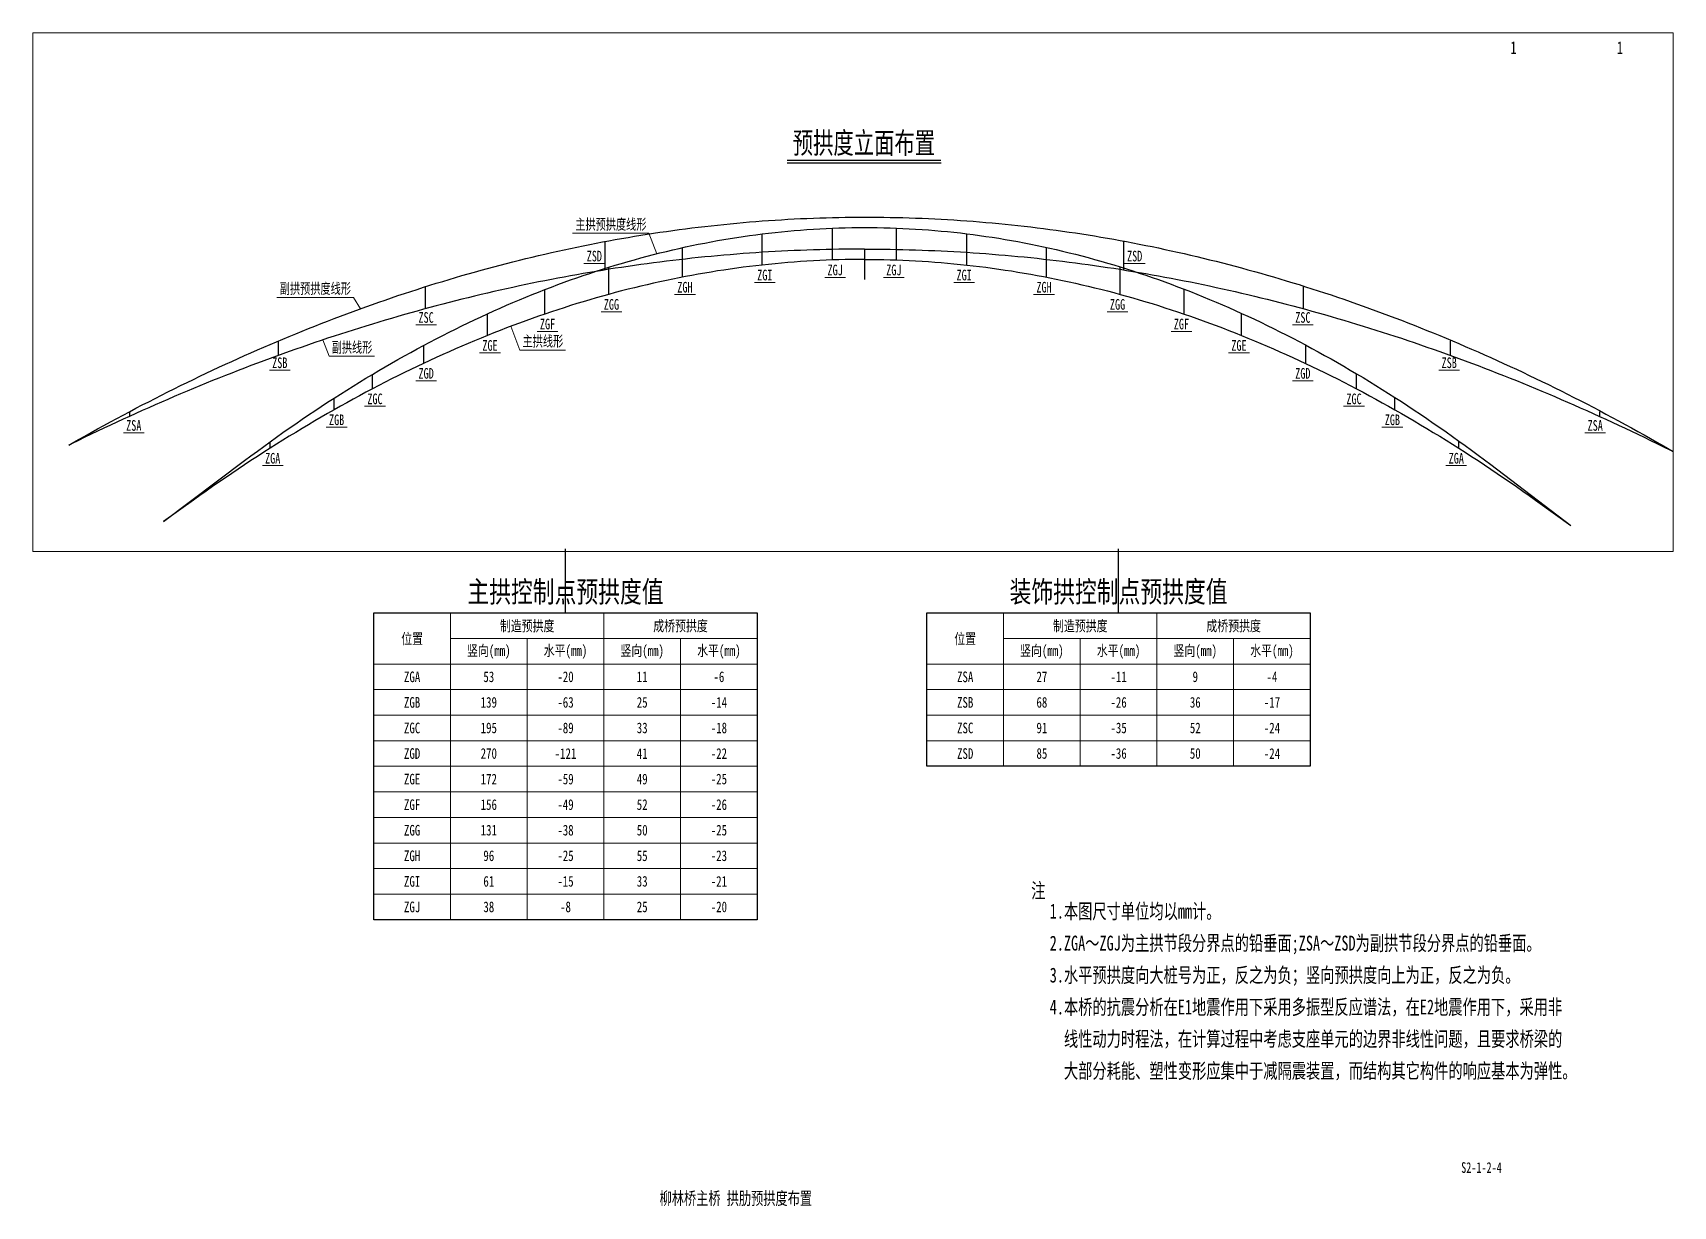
# Paper-space layout '布局1' of a CAD drawing. Header units: millimetres. Extents: x -5411 to -2761, y -325 to 403.
# Drawn here: x -3145.8 to -2760.8, y -325.2 to -49.8 of the extents above; entities outside this region: 1.
# The model-space entities are those that its viewports show. They can reach past a viewport. Long polylines and large blocks are cut down to what shows.
import ezdxf
from ezdxf.enums import TextEntityAlignment as Align

# ---------------------------------------------------------------- set-up
doc = ezdxf.new("R2010")
doc.units = ezdxf.units.MM
doc.layers.get('Defpoints').update_dxf_attribs({"color": 8})
for name, color, linetype, lineweight in [('文字', 7, 'Continuous', 15), ('标注线及字体', 2, 'Continuous', 15), ('桥 构造粗实', 1, 'Continuous', 30), ('细实线', 4, 'Continuous', 15), ('钢板粗线', 1, 'Continuous', 25)]:
    doc.layers.add(name, color=color, linetype=linetype, lineweight=lineweight)
doc.styles.add('111', font='', dxfattribs={"width": 0.7})
doc.styles.add('BM_Dim', font='', dxfattribs={"width": 0.85})
doc.styles.add('SMEDI', font='', dxfattribs={"width": 0.75})
doc.styles.get("Standard").update_dxf_attribs({"font": ''})
doc.styles.add('TJHZF', font='', dxfattribs={"width": 0.72})
doc.styles.get('111').set_extended_font_data('仿宋_GB2312')
doc.styles.get('BM_Dim').set_extended_font_data('仿宋_GB2312')
doc.styles.get('SMEDI').set_extended_font_data('仿宋_GB2312')
doc.styles.get('Standard').set_extended_font_data('仿宋_GB2312')
doc.styles.get('TJHZF').set_extended_font_data('仿宋_GB2312')

msp = doc.modelspace()

# ---------------------------------------------------------------- linework, layer by layer
at = {"color": 4}
msp.add_line((931772, -8442), (955864, -8442), dxfattribs=at)
at = {"color": 6, "const_width": 240}
msp.add_lwpolyline([(931772, -8042), (955864, -8042)], dxfattribs=at)
at = {"layer": 'Defpoints'}
msp.add_line((943884, -21925), (943884, -26663), dxfattribs=at)
at = {"layer": '桥 构造粗实'}
for p, q in [((927884, -24419), (927884, -19545)), ((938884, -23630), (938884, -18644)), ((948884, -23630), (948884, -18644)), ((959884, -24419), (959884, -19525)), ((915384, -26319), (915384, -21705)), ((972384, -26319), (972384, -21671)), ((903884, -29009), (903884, -24759)), ((983884, -29009), (983884, -24711)), ((993884, -32083), (993884, -28186)), ((893884, -32083), (893884, -28247)), ((884887, -35432), (884887, -32046)), ((1002880, -35432), (1002880, -31975)), ((874888, -37004), (874888, -39803)), ((1012880, -36920), (1012880, -39803)), ((866884, -43794), (866884, -41530)), ((1020884, -43794), (1020884, -41436)), ((860884, -47072), (860884, -45247)), ((1026884, -47072), (1026884, -45147)), ((850884, -53083), (850884, -52063)), ((1036884, -53083), (1036884, -51950))]:
    msp.add_line(p, q, dxfattribs=at)
at = {"layer": '细实线'}
for p, q in [((898195, -19457), (910165, -19457)), ((910165, -19457), (911384, -22652)), ((899990, -24180), (903245, -24180)), ((987778, -24180), (984523, -24180)), ((926668, -27139), (929924, -27139)), ((937668, -26350), (940924, -26350)), ((950099, -26350), (946844, -26350)), ((961099, -27139), (957844, -27139)), ((851957, -29502), (863928, -29502)), ((863928, -29502), (865007, -31262)), ((914168, -29040), (917424, -29040)), ((973599, -29040), (970344, -29040)), ((902668, -31729), (905924, -31729)), ((985099, -31729), (981844, -31729)), ((873667, -33777), (876922, -33777)), ((889977, -37737), (888560, -33998)), ((892668, -34803), (895924, -34803)), ((995099, -34803), (991844, -34803)), ((1014100, -33777), (1010845, -33777)), ((860111, -38702), (859129, -36114)), ((883668, -38153), (886924, -38153)), ((889977, -37737), (897105, -37737)), ((1004099, -38153), (1000844, -38153)), ((850777, -40870), (854032, -40870)), ((860111, -38702), (867238, -38702)), ((1036991, -40870), (1033736, -40870)), ((873672, -42523), (876927, -42523)), ((1014095, -42523), (1010840, -42523)), ((865668, -46514), (868924, -46514)), ((1022099, -46514), (1018844, -46514)), ((827929, -50673), (831184, -50673)), ((859668, -49793), (862924, -49793)), ((1028099, -49793), (1024844, -49793)), ((1059838, -50673), (1056583, -50673)), ((849668, -55803), (852924, -55803)), ((1038099, -55803), (1034844, -55803))]:
    msp.add_line(p, q, dxfattribs=at)
at = {"layer": '钢板粗线', "color": 6}
for p, q in [((903304, -25183), (903304, -20734)), ((984463, -25183), (984463, -20734)), ((875184, -31262), (875184, -27807)), ((1012583, -31262), (1012583, -27807)), ((852184, -38561), (852184, -36291)), ((1035583, -38561), (1035583, -36291)), ((828884, -47362), (828884, -48089)), ((1058883, -47362), (1058883, -48089))]:
    msp.add_line(p, q, dxfattribs=at)
for points in [[(819384, -52592), (819884, -52306), (820884, -51738), (821884, -51175), (822884, -50617), (823884, -50063), (824884, -49514), (825884, -48969), (826884, -48429), (827884, -47893), (828884, -47362), (829884, -46836), (830884, -46314), (831884, -45797), (832884, -45285), (833884, -44777), (834884, -44273), (835884, -43774), (836884, -43280), (837884, -42791), (838884, -42306), (839884, -41825), (840884, -41349), (841884, -40878), (842884, -40411), (843884, -39949), (844884, -39492), (845884, -39039), (846884, -38591), (847884, -38147), (848884, -37708), (849884, -37273), (850884, -36843), (851884, -36418), (852884, -35997), (853884, -35581), (854884, -35169), (855884, -34762), (856884, -34360), (857884, -33962), (858884, -33569), (859884, -33180), (860884, -32796), (861884, -32417), (862884, -32042), (863884, -31672), (864884, -31306), (865884, -30945), (866884, -30588), (867884, -30237), (868884, -29889), (869884, -29547), (870884, -29208), (871884, -28875), (872884, -28546), (873884, -28222), (874884, -27902), (875884, -27587), (876884, -27276), (877884, -26970), (878884, -26669), (879884, -26372), (880884, -26080), (881884, -25792), (882884, -25509), (883884, -25230), (884884, -24957), (885884, -24687), (886884, -24423), (887884, -24163), (888884, -23907), (889884, -23656), (890884, -23410), (891884, -23168), (892884, -22931), (893884, -22698), (894884, -22470), (895884, -22247), (896884, -22028), (897884, -21814), (898884, -21605), (899884, -21400), (900884, -21199), (901884, -21003), (902884, -20812), (903884, -20626), (904884, -20443), (905884, -20266), (906884, -20093), (907884, -19925), (908884, -19761), (909884, -19602), (910884, -19448), (911884, -19298), (912884, -19152), (913884, -19012), (914884, -18876), (915884, -18744), (916884, -18617), (917884, -18495), (918884, -18377), (919884, -18264), (920884, -18155), (921884, -18051), (922884, -17952), (923884, -17857), (924884, -17767), (925884, -17681), (926884, -17600), (927884, -17523), (928884, -17452), (929884, -17384), (930884, -17322), (931884, -17264), (932884, -17210), (933884, -17161), (934884, -17117), (935884, -17077), (936884, -17042), (937884, -17011), (938884, -16985), (939884, -16964), (940884, -16947), (941884, -16935), (942884, -16928), (943884, -16925), (944884, -16926), (945884, -16932), (946884, -16943), (947884, -16958), (948884, -16978), (949884, -17003), (950884, -17032), (951884, -17066), (952884, -17104), (953884, -17147), (954884, -17194), (955884, -17247), (956884, -17303), (957884, -17364), (958884, -17430), (959884, -17501), (960884, -17576), (961884, -17655), (962884, -17740), (963884, -17828), (964884, -17922), (965884, -18020), (966884, -18122), (967884, -18230), (968884, -18341), (969884, -18458), (970884, -18579), (971884, -18704), (972884, -18834), (973884, -18969), (974884, -19108), (975884, -19252), (976884, -19401), (977884, -19554), (978884, -19711), (979884, -19874), (980884, -20041), (981884, -20212), (982884, -20388), (983884, -20569), (984884, -20754), (985884, -20944), (986884, -21138), (987884, -21337), (988884, -21541), (989884, -21749), (990884, -21962), (991884, -22179), (992884, -22401), (993884, -22627), (994884, -22859), (995884, -23094), (996884, -23335), (997884, -23579), (998884, -23829), (999884, -24083), (1000884, -24342), (1001884, -24605), (1002884, -24873), (1003884, -25145), (1004884, -25422), (1005884, -25704), (1006884, -25990), (1007884, -26281), (1008884, -26576), (1009884, -26876), (1010884, -27181), (1011884, -27490), (1012884, -27804), (1013884, -28122), (1014884, -28445), (1015884, -28773), (1016884, -29105), (1017884, -29441), (1018884, -29783), (1019884, -30129), (1020884, -30479), (1021884, -30834), (1022884, -31194), (1023884, -31558), (1024884, -31927), (1025884, -32300), (1026884, -32678), (1027884, -33061), (1028884, -33448), (1029884, -33840), (1030884, -34236), (1031884, -34637), (1032884, -35043), (1033884, -35453), (1034884, -35868), (1035884, -36287), (1036884, -36711), (1037884, -37140), (1038884, -37573), (1039884, -38010), (1040884, -38453), (1041884, -38900), (1042884, -39351), (1043884, -39807), (1044884, -40268), (1045884, -40733), (1046884, -41203), (1047884, -41677), (1048884, -42156), (1049884, -42640), (1050884, -43128), (1051884, -43621), (1052884, -44118), (1053884, -44620), (1054884, -45127), (1055884, -45638), (1056884, -46154), (1057884, -46674), (1058884, -47199), (1059884, -47729), (1060884, -48263), (1061884, -48801), (1062884, -49345), (1063884, -49893), (1064884, -50445), (1065884, -51002), (1066884, -51564), (1067884, -52130), (1068884, -52701), (1070623, -53705)], [(943884, -21925), (942884, -21926), (941884, -21932), (940884, -21942), (939884, -21956), (938884, -21974), (937884, -21996), (936884, -22021), (935884, -22051), (934884, -22085), (933884, -22122), (932884, -22164), (931884, -22209), (930884, -22259), (929884, -22312), (928884, -22370), (927884, -22431), (926884, -22496), (925884, -22566), (924884, -22639), (923884, -22716), (922884, -22797), (921884, -22882), (920884, -22971), (919884, -23064), (918884, -23161), (917884, -23262), (916884, -23367), (915884, -23476), (914884, -23588), (913884, -23705), (912884, -23826), (911884, -23950), (910884, -24079), (909884, -24212), (908884, -24348), (907884, -24489), (906884, -24633), (905884, -24781), (904884, -24934), (903884, -25090), (902884, -25250), (901884, -25415), (900884, -25583), (899884, -25755), (898884, -25931), (897884, -26111), (896884, -26295), (895884, -26483), (894884, -26675), (893884, -26871), (892884, -27071), (891884, -27274), (890884, -27482), (889884, -27694), (888884, -27909), (887884, -28129), (886884, -28353), (885884, -28580), (884884, -28812), (883884, -29047), (882884, -29286), (881884, -29530), (880884, -29777), (879884, -30028), (878884, -30284), (877884, -30543), (876884, -30806), (875884, -31073), (874884, -31344), (873884, -31619), (872884, -31898), (871884, -32181), (870884, -32468), (869884, -32759), (868884, -33053), (867884, -33352), (866884, -33655), (865884, -33961), (864884, -34272), (863884, -34587), (862884, -34905), (861884, -35228), (860884, -35554), (859884, -35885), (858884, -36219), (857884, -36557), (856884, -36900), (855884, -37246), (854884, -37596), (853884, -37950), (852884, -38308), (851884, -38670), (850884, -39036), (849884, -39406), (848884, -39780), (847884, -40158), (846884, -40540), (845884, -40926), (844884, -41315), (843884, -41709), (842884, -42107), (841884, -42508), (840884, -42914), (839884, -43324), (838884, -43737), (837884, -44155), (836884, -44576), (835884, -45001), (834884, -45431), (833884, -45864), (832884, -46301), (831884, -46742), (830884, -47188), (829884, -47637), (828884, -48090), (827884, -48547), (826884, -49008), (825884, -49473), (824884, -49942), (823884, -50414), (822884, -50891), (821884, -51372), (820884, -51857), (819884, -52345), (819384, -52592)], [(943884, -21925), (944884, -21926), (945884, -21932), (946884, -21942), (947884, -21956), (948884, -21974), (949884, -21996), (950884, -22021), (951884, -22051), (952884, -22085), (953884, -22122), (954884, -22164), (955884, -22209), (956884, -22259), (957884, -22312), (958884, -22370), (959884, -22431), (960884, -22496), (961884, -22566), (962884, -22639), (963884, -22716), (964884, -22797), (965884, -22882), (966884, -22971), (967884, -23064), (968884, -23161), (969884, -23262), (970884, -23367), (971884, -23476), (972884, -23588), (973884, -23705), (974884, -23826), (975884, -23950), (976884, -24079), (977884, -24212), (978884, -24348), (979884, -24489), (980884, -24633), (981884, -24781), (982884, -24934), (983884, -25090), (984884, -25250), (985884, -25415), (986884, -25583), (987884, -25755), (988884, -25931), (989884, -26111), (990884, -26295), (991884, -26483), (992884, -26675), (993884, -26871), (994884, -27071), (995884, -27274), (996884, -27482), (997884, -27694), (998884, -27909), (999884, -28129), (1000884, -28353), (1001884, -28580), (1002884, -28812), (1003884, -29047), (1004884, -29286), (1005884, -29530), (1006884, -29777), (1007884, -30028), (1008884, -30284), (1009884, -30543), (1010884, -30806), (1011884, -31073), (1012884, -31344), (1013884, -31619), (1014884, -31898), (1015884, -32181), (1016884, -32468), (1017884, -32759), (1018884, -33053), (1019884, -33352), (1020884, -33655), (1021884, -33961), (1022884, -34272), (1023884, -34587), (1024884, -34905), (1025884, -35228), (1026884, -35554), (1027884, -35885), (1028884, -36219), (1029884, -36557), (1030884, -36900), (1031884, -37246), (1032884, -37596), (1033884, -37950), (1034884, -38308), (1035884, -38670), (1036884, -39036), (1037884, -39406), (1038884, -39780), (1039884, -40158), (1040884, -40540), (1041884, -40926), (1042884, -41315), (1043884, -41709), (1044884, -42107), (1045884, -42508), (1046884, -42914), (1047884, -43324), (1048884, -43737), (1049884, -44155), (1050884, -44576), (1051884, -45001), (1052884, -45431), (1053884, -45864), (1054884, -46301), (1055884, -46742), (1056884, -47188), (1057884, -47637), (1058884, -48090), (1059884, -48547), (1060884, -49008), (1061884, -49473), (1062884, -49942), (1063884, -50414), (1064884, -50891), (1065884, -51372), (1066884, -51857), (1067884, -52345), (1068884, -52838), (1069884, -53335), (1070623, -53705)]]:
    msp.add_lwpolyline(points, dxfattribs=at)
at = {"layer": '钢板粗线'}
for points in [[(834212, -64564), (846884, -55005), (847884, -54258), (848884, -53518), (849884, -52787), (850884, -52063), (851884, -51346), (852884, -50638), (853884, -49937), (854884, -49244), (855884, -48558), (856884, -47881), (857884, -47211), (858884, -46548), (859884, -45894), (860884, -45247), (861884, -44608), (862884, -43977), (863884, -43354), (864884, -42738), (865884, -42130), (866884, -41530), (867884, -40937), (868884, -40352), (869884, -39775), (870884, -39206), (871884, -38644), (872884, -38090), (873884, -37544), (874884, -37006), (875884, -36475), (876884, -35952), (877884, -35437), (878884, -34930), (879884, -34430), (880884, -33938), (881884, -33454), (882884, -32977), (883884, -32509), (884884, -32048), (885884, -31594), (886884, -31149), (887884, -30711), (888884, -30281), (889884, -29859), (890884, -29444), (891884, -29037), (892884, -28638), (893884, -28247), (894884, -27863), (895884, -27487), (896884, -27119), (897884, -26759), (898884, -26406), (899884, -26061), (900884, -25724), (901884, -25395), (902884, -25073), (903884, -24759), (904884, -24453), (905884, -24154), (906884, -23863), (907884, -23580), (908884, -23305), (909884, -23038), (910884, -22778), (911884, -22526), (912884, -22281), (913884, -22045), (914884, -21816), (915884, -21595), (916884, -21381), (917884, -21176), (918884, -20978), (919884, -20788), (920884, -20605), (921884, -20430), (922884, -20263), (923884, -20104), (924884, -19953), (925884, -19809), (926884, -19673), (927884, -19545), (928884, -19424), (929884, -19311), (930884, -19206), (931884, -19109), (932884, -19019), (933884, -18938), (934884, -18863), (935884, -18797), (936884, -18738), (937884, -18687), (938884, -18644), (939884, -18609), (940884, -18581), (941884, -18561), (942884, -18549), (943884, -18545), (944884, -18548), (945884, -18559), (946884, -18578), (947884, -18604), (948884, -18638), (949884, -18680), (950884, -18730), (951884, -18787), (952884, -18853), (953884, -18925), (954884, -19006), (955884, -19094), (956884, -19191), (957884, -19294), (958884, -19406), (959884, -19525), (960884, -19652), (961884, -19787), (962884, -19930), (963884, -20080), (964884, -20238), (965884, -20404), (966884, -20577), (967884, -20759), (968884, -20947), (969884, -21144), (970884, -21349), (971884, -21561), (972884, -21781), (973884, -22008), (974884, -22244), (975884, -22487), (976884, -22738), (977884, -22996), (978884, -23263), (979884, -23537), (980884, -23819), (981884, -24108), (982884, -24406), (983884, -24711), (984884, -25023), (985884, -25344), (986884, -25672), (987884, -26008), (988884, -26352), (989884, -26703), (990884, -27062), (991884, -27429), (992884, -27804), (993884, -28186), (994884, -28577), (995884, -28974), (996884, -29380), (997884, -29793), (998884, -30215), (999884, -30643), (1000884, -31080), (1001884, -31524), (1002884, -31976), (1003884, -32436), (1004884, -32904), (1005884, -33379), (1006884, -33862), (1007884, -34353), (1008884, -34851), (1009884, -35357), (1010884, -35871), (1011884, -36393), (1012884, -36922), (1013884, -37460), (1014884, -38005), (1015884, -38557), (1016884, -39118), (1017884, -39686), (1018884, -40261), (1019884, -40845), (1020884, -41436), (1021884, -42035), (1022884, -42642), (1023884, -43257), (1024884, -43879), (1025884, -44509), (1026884, -45147), (1027884, -45792), (1028884, -46446), (1029884, -47107), (1030884, -47775), (1031884, -48452), (1032884, -49136), (1033884, -49828), (1034884, -50527), (1035884, -51235), (1036884, -51950), (1037884, -52673), (1038884, -53403), (1039884, -54142), (1040884, -54888), (1041884, -55642), (1054390, -65166)], [(943884, -23545), (942884, -23548), (941884, -23558), (940884, -23575), (939884, -23599), (938884, -23630), (937884, -23668), (936884, -23712), (935884, -23763), (934884, -23821), (933884, -23886), (932884, -23958), (931884, -24036), (930884, -24122), (929884, -24214), (928884, -24313), (927884, -24419), (926884, -24532), (925884, -24651), (924884, -24777), (923884, -24911), (922884, -25051), (921884, -25198), (920884, -25351), (919884, -25512), (918884, -25679), (917884, -25853), (916884, -26034), (915884, -26222), (914884, -26417), (913884, -26618), (912884, -26827), (911884, -27042), (910884, -27264), (909884, -27493), (908884, -27728), (907884, -27971), (906884, -28220), (905884, -28476), (904884, -28739), (903884, -29009), (902884, -29286), (901884, -29569), (900884, -29859), (899884, -30157), (898884, -30460), (897884, -30771), (896884, -31089), (895884, -31413), (894884, -31745), (893884, -32083), (892884, -32428), (891884, -32779), (890884, -33138), (889884, -33503), (888884, -33876), (887884, -34255), (886884, -34641), (885884, -35033), (884884, -35433), (883884, -35839), (882884, -36253), (881884, -36673), (880884, -37100), (879884, -37533), (878884, -37974), (877884, -38421), (876884, -38876), (875884, -39337), (874884, -39805), (873884, -40279), (872884, -40761), (871884, -41249), (870884, -41744), (869884, -42246), (868884, -42755), (867884, -43271), (866884, -43794), (865884, -44323), (864884, -44859), (863884, -45402), (862884, -45952), (861884, -46509), (860884, -47072), (859884, -47643), (858884, -48220), (857884, -48804), (856884, -49395), (855884, -49992), (854884, -50597), (853884, -51208), (852884, -51826), (851884, -52451), (850884, -53083), (849884, -53722), (848884, -54367), (847884, -55020), (846884, -55679), (845884, -56345), (844884, -57017), (843884, -57697), (842884, -58384), (841884, -59077), (840884, -59777), (839884, -60484), (838884, -61198), (834212, -64564)], [(943884, -23545), (944884, -23548), (945884, -23558), (946884, -23575), (947884, -23599), (948884, -23630), (949884, -23668), (950884, -23712), (951884, -23763), (952884, -23821), (953884, -23886), (954884, -23958), (955884, -24036), (956884, -24122), (957884, -24214), (958884, -24313), (959884, -24419), (960884, -24532), (961884, -24651), (962884, -24777), (963884, -24911), (964884, -25051), (965884, -25198), (966884, -25351), (967884, -25512), (968884, -25679), (969884, -25853), (970884, -26034), (971884, -26222), (972884, -26417), (973884, -26618), (974884, -26827), (975884, -27042), (976884, -27264), (977884, -27493), (978884, -27728), (979884, -27971), (980884, -28220), (981884, -28476), (982884, -28739), (983884, -29009), (984884, -29286), (985884, -29569), (986884, -29859), (987884, -30157), (988884, -30460), (989884, -30771), (990884, -31089), (991884, -31413), (992884, -31745), (993884, -32083), (994884, -32428), (995884, -32779), (996884, -33138), (997884, -33503), (998884, -33876), (999884, -34255), (1000884, -34641), (1001884, -35033), (1002884, -35433), (1003884, -35839), (1004884, -36253), (1005884, -36673), (1006884, -37100), (1007884, -37533), (1008884, -37974), (1009884, -38421), (1010884, -38876), (1011884, -39337), (1012884, -39805), (1013884, -40279), (1014884, -40761), (1015884, -41249), (1016884, -41744), (1017884, -42246), (1018884, -42755), (1019884, -43271), (1020884, -43794), (1021884, -44323), (1022884, -44859), (1023884, -45402), (1024884, -45952), (1025884, -46509), (1026884, -47072), (1027884, -47643), (1028884, -48220), (1029884, -48804), (1030884, -49395), (1031884, -49992), (1032884, -50597), (1033884, -51208), (1034884, -51826), (1035884, -52451), (1036884, -53083), (1037884, -53722), (1038884, -54367), (1039884, -55020), (1040884, -55679), (1041884, -56345), (1042884, -57017), (1043884, -57697), (1044884, -58384), (1045884, -59077), (1046884, -59777), (1047884, -60484), (1048884, -61198), (1054390, -65166)]]:
    msp.add_lwpolyline(points, dxfattribs=at)

# ---------------------------------------------------------------- texts
at = {"layer": '文字', "style": 'BM_Dim', "width": 0.7}
for s, p in [('主拱预拱度线形', (904199, -19373)), ('ZSD', (901611, -24357)), ('ZSD', (986156, -24357)), ('ZGI', (928290, -27316)), ('ZGJ', (939290, -26527)), ('ZGJ', (948478, -26527)), ('ZGI', (959478, -27316)), ('副拱预拱度线形', (857962, -29418)), ('ZGH', (915790, -29216)), ('ZGH', (971978, -29216)), ('ZGG', (904290, -31906)), ('ZGG', (983478, -31906)), ('ZSC', (875288, -33954)), ('ZGF', (894290, -34979)), ('ZGF', (993478, -34979)), ('ZSC', (1012479, -33954)), ('主拱线形', (893560, -37653)), ('副拱线形', (863693, -38618)), ('ZGE', (885290, -38330)), ('ZGE', (1002478, -38330)), ('ZSB', (852398, -41047)), ('ZGD', (875294, -42699)), ('ZGD', (1012474, -42699)), ('ZSB', (1035370, -41047)), ('ZGC', (867290, -46690)), ('ZGC', (1020478, -46690)), ('ZSA', (829551, -50849)), ('ZGB', (861290, -49969)), ('ZGB', (1026478, -49969)), ('ZSA', (1058217, -50849)), ('ZGA', (851290, -55980)), ('ZGA', (1036478, -55980))]:
    msp.add_text(s, height=1666.7, dxfattribs=at).set_placement(p, align=Align.BOTTOM_CENTER)
at = {"layer": '标注线及字体', "color": 0, "style": '111', "width": 0.7}
msp.add_text('预拱度立面布置', height=3333.3, dxfattribs=at).set_placement((943793, -5236), align=Align.MIDDLE)

psp = doc.layouts.new('布局1')

# ---------------------------------------------------------------- linework, layer by layer
at = {"layer": 'Defpoints'}
for p, q in [((-3020.79, -185.95), (-3020.79, -170.88)), ((-2890.98, -185.95), (-2890.98, -170.88))]:
    psp.add_line(p, q, dxfattribs=at)
at = {"layer": '细实线'}
for p, q in [((-5410.74, 283.61), (-5410.74, 265.94)), ((-3047.79, -185.95), (-3047.79, -257.95)), ((-3011.79, -185.95), (-3011.79, -257.95)), ((-2917.98, -185.95), (-2917.98, -221.95)), ((-2881.98, -185.95), (-2881.98, -221.95)), ((-3047.79, -191.95), (-2975.79, -191.95)), ((-3029.79, -191.95), (-3029.79, -257.95)), ((-2993.79, -191.95), (-2993.79, -257.95)), ((-2917.98, -191.95), (-2845.98, -191.95)), ((-2899.98, -191.95), (-2899.98, -221.95)), ((-2863.98, -191.95), (-2863.98, -221.95)), ((-3065.79, -197.95), (-2975.79, -197.95)), ((-2935.98, -197.95), (-2845.98, -197.95)), ((-3065.79, -203.95), (-2975.79, -203.95)), ((-2935.98, -203.95), (-2845.98, -203.95)), ((-3065.79, -209.95), (-2975.79, -209.95)), ((-2935.98, -209.95), (-2845.98, -209.95)), ((-3065.79, -215.95), (-2975.79, -215.95)), ((-2935.98, -215.95), (-2845.98, -215.95)), ((-3065.79, -221.95), (-2975.79, -221.95)), ((-3065.79, -227.95), (-2975.79, -227.95)), ((-3065.79, -233.95), (-2975.79, -233.95)), ((-3065.79, -239.95), (-2975.79, -239.95)), ((-3065.79, -245.95), (-2975.79, -245.95)), ((-3065.79, -251.95), (-2975.79, -251.95))]:
    psp.add_line(p, q, dxfattribs=at)
at = {"layer": '钢板粗线'}
for points in [[(-3065.79, -185.95), (-2975.79, -185.95), (-2975.79, -257.95), (-3065.79, -257.95)], [(-2935.98, -185.95), (-2845.98, -185.95), (-2845.98, -221.95), (-2935.98, -221.95)]]:
    psp.add_lwpolyline(points, close=True, dxfattribs=at)

# ---------------------------------------------------------------- texts
at = {"layer": '文字', "style": 'TJHZF', "width": 0.7}
for s, height, p in [('1', 3, (-2798.31, -53.31)), ('1', 3, (-2773.31, -53.31)), ('S2-1-2-4', 2.5, (-2805.81, -316.11)), ('柳林桥主桥 拱肋预拱度布置', 3, (-2980.81, -323.28))]:
    psp.add_text(s, height=height, dxfattribs=at).set_placement(p, align=Align.MIDDLE)
for s, p in [('注', (-2911.5, -252.87)), ('1.本图尺寸单位均以mm计。', (-2907.14, -257.7)), ('2.ZGA～ZGJ为主拱节段分界点的铅垂面;ZSA～ZSD为副拱节段分界点的铅垂面。', (-2907.14, -265.19)), ('3.水平预拱度向大桩号为正，反之为负；竖向预拱度向上为正，反之为负。', (-2907.14, -272.69)), ('4.本桥的抗震分析在E1地震作用下采用多振型反应谱法，在E2地震作用下，采用非', (-2907.14, -280.18)), ('  线性动力时程法，在计算过程中考虑支座单元的边界非线性问题，且要求桥梁的', (-2907.14, -287.67)), ('  大部分耗能、塑性变形应集中于减隔震装置，而结构其它构件的响应基本为弹性。', (-2907.14, -295.16))]:
    psp.add_text(s, height=3.5, dxfattribs=at).set_placement(p)
at = {"layer": '细实线', "color": 7, "width": 0.75}
for s, p in [('主拱控制点预拱度值', (-3020.79, -180.87)), ('装饰拱控制点预拱度值', (-2890.98, -180.87))]:
    psp.add_text(s, height=5, dxfattribs=at).set_placement(p, align=Align.MIDDLE)
at = {"layer": '细实线', "color": 7, "style": 'SMEDI', "width": 0.75}
for s, p in [('制造预拱度', (-3029.79, -188.95)), ('成桥预拱度', (-2993.79, -188.95)), ('制造预拱度', (-2899.98, -188.95)), ('成桥预拱度', (-2863.98, -188.95)), ('位置', (-3056.79, -191.95)), ('位置', (-2926.98, -191.95)), ('竖向(mm)', (-3038.79, -194.95)), ('水平(mm)', (-3020.79, -194.95)), ('竖向(mm)', (-3002.79, -194.95)), ('水平(mm)', (-2984.79, -194.95)), ('竖向(mm)', (-2908.98, -194.95)), ('水平(mm)', (-2890.98, -194.95)), ('竖向(mm)', (-2872.98, -194.95)), ('水平(mm)', (-2854.98, -194.95)), ('ZGA', (-3056.79, -200.95)), ('53', (-3038.79, -200.95)), ('-20', (-3020.79, -200.95)), ('11', (-3002.79, -200.95)), ('-6', (-2984.79, -200.95)), ('ZSA', (-2926.98, -200.95)), ('27', (-2908.98, -200.95)), ('-11', (-2890.98, -200.95)), ('9', (-2872.98, -200.95)), ('-4', (-2854.98, -200.95)), ('ZGB', (-3056.79, -206.95)), ('139', (-3038.79, -206.95)), ('-63', (-3020.79, -206.95)), ('25', (-3002.79, -206.95)), ('-14', (-2984.79, -206.95)), ('ZSB', (-2926.98, -206.95)), ('68', (-2908.98, -206.95)), ('-26', (-2890.98, -206.95)), ('36', (-2872.98, -206.95)), ('-17', (-2854.98, -206.95)), ('ZGC', (-3056.79, -212.95)), ('195', (-3038.79, -212.95)), ('-89', (-3020.79, -212.95)), ('33', (-3002.79, -212.95)), ('-18', (-2984.79, -212.95)), ('ZSC', (-2926.98, -212.95)), ('91', (-2908.98, -212.95)), ('-35', (-2890.98, -212.95)), ('52', (-2872.98, -212.95)), ('-24', (-2854.98, -212.95)), ('ZGD', (-3056.79, -218.95)), ('270', (-3038.79, -218.95)), ('-121', (-3020.79, -218.95)), ('41', (-3002.79, -218.95)), ('-22', (-2984.79, -218.95)), ('ZSD', (-2926.98, -218.95)), ('85', (-2908.98, -218.95)), ('-36', (-2890.98, -218.95)), ('50', (-2872.98, -218.95)), ('-24', (-2854.98, -218.95)), ('ZGE', (-3056.79, -224.95)), ('172', (-3038.79, -224.95)), ('-59', (-3020.79, -224.95)), ('49', (-3002.79, -224.95)), ('-25', (-2984.79, -224.95)), ('ZGF', (-3056.79, -230.95)), ('156', (-3038.79, -230.95)), ('-49', (-3020.79, -230.95)), ('52', (-3002.79, -230.95)), ('-26', (-2984.79, -230.95)), ('ZGG', (-3056.79, -236.95)), ('131', (-3038.79, -236.95)), ('-38', (-3020.79, -236.95)), ('50', (-3002.79, -236.95)), ('-25', (-2984.79, -236.95)), ('ZGH', (-3056.79, -242.95)), ('96', (-3038.79, -242.95)), ('-25', (-3020.79, -242.95)), ('55', (-3002.79, -242.95)), ('-23', (-2984.79, -242.95)), ('ZGI', (-3056.79, -248.95)), ('61', (-3038.79, -248.95)), ('-15', (-3020.79, -248.95)), ('33', (-3002.79, -248.95)), ('-21', (-2984.79, -248.95)), ('ZGJ', (-3056.79, -254.95)), ('38', (-3038.79, -254.95)), ('-8', (-3020.79, -254.95)), ('25', (-3002.79, -254.95)), ('-20', (-2984.79, -254.95))]:
    psp.add_text(s, height=2.5, dxfattribs=at).set_placement(p, align=Align.MIDDLE)

# ---------------------------------------------------------------- viewports
at = {"layer": 'Defpoints'}
psp.add_viewport(center=(-2953.31, -110.67), size=(385, 121.7157), view_center_point=(942086.38, -28659.15), view_height=81143.7824, dxfattribs=at)

doc.saveas('drawing.dxf')
